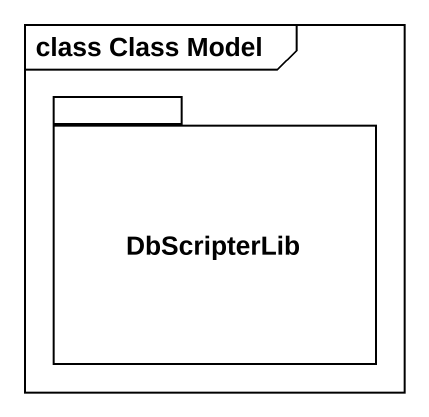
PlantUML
@startuml
mainframe class Class Model
package DbScripterLib {
}
@enduml
